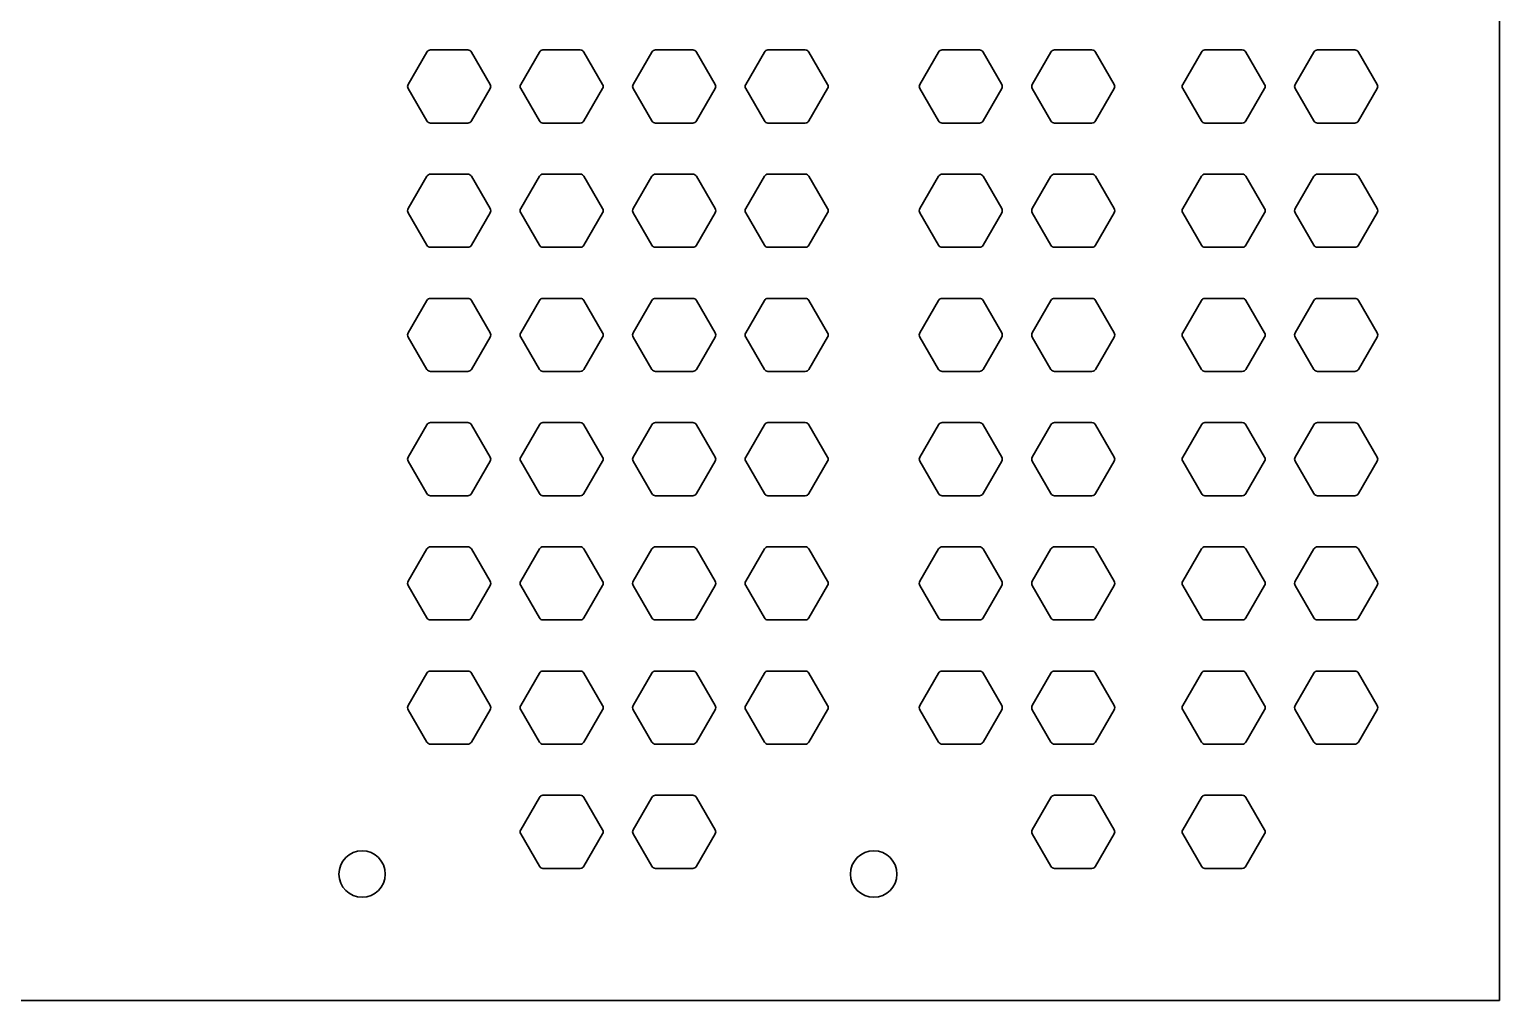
# Model space of a CAD drawing. Extents: x -697 to 0, y 0 to 458.
# Drawn here: x -174.3 to 0, y 0 to 115.1 of the extents above; entities that cross this region are included whole.
import ezdxf

# ---------------------------------------------------------------- set-up
doc = ezdxf.new("R2010")
doc.units = 0

msp = doc.modelspace()

# ---------------------------------------------------------------- linework, layer by layer
at = {"color": 7, "lineweight": 35}
for q in [(0, 458.033808), (-490.786797, 0)]:
    msp.add_line((0, 0), q, dxfattribs=at)
at = {"color": 7, "lineweight": 35, "ltscale": 0.110566}
for p, q in [((-127.144338, 112.416865), (-129.355662, 108.586738)), ((-122.288675, 112.666865), (-126.711325, 112.666865)), ((-119.644338, 108.586738), (-121.855662, 112.416865)), ((-113.811004, 112.416865), (-116.022329, 108.586738)), ((-108.955342, 112.666865), (-113.377992, 112.666865)), ((-106.311004, 108.586738), (-108.522329, 112.416865)), ((-100.477671, 112.416865), (-102.688996, 108.586738)), ((-95.622008, 112.666865), (-100.044658, 112.666865)), ((-92.977671, 108.586738), (-95.188996, 112.416865)), ((-87.144338, 112.416865), (-89.355662, 108.586738)), ((-82.288675, 112.666865), (-86.711325, 112.666865)), ((-79.644338, 108.586738), (-81.855662, 112.416865)), ((-66.506281, 112.416865), (-68.717606, 108.586738)), ((-61.650619, 112.666865), (-66.073269, 112.666865)), ((-59.006281, 108.586738), (-61.217606, 112.416865)), ((-53.172948, 112.416865), (-55.384273, 108.586738)), ((-48.317286, 112.666865), (-52.739935, 112.666865)), ((-45.672948, 108.586738), (-47.884273, 112.416865)), ((-37.561076, 108.586738), (-35.349751, 112.416865)), ((-34.916738, 112.666865), (-30.494088, 112.666865)), ((-30.061076, 112.416865), (-27.849751, 108.586738)), ((-24.227742, 108.586738), (-22.016417, 112.416865)), ((-21.583405, 112.666865), (-17.160755, 112.666865)), ((-16.727742, 112.416865), (-14.516417, 108.586738)), ((-129.355662, 108.086738), (-127.144338, 104.256611)), ((-121.855662, 104.256611), (-119.644338, 108.086738)), ((-116.022329, 108.086738), (-113.811004, 104.256611)), ((-108.522329, 104.256611), (-106.311004, 108.086738)), ((-102.688996, 108.086738), (-100.477671, 104.256611)), ((-95.188996, 104.256611), (-92.977671, 108.086738)), ((-89.355662, 108.086738), (-87.144338, 104.256611)), ((-81.855662, 104.256611), (-79.644338, 108.086738)), ((-68.717606, 108.086738), (-66.506281, 104.256611)), ((-61.217606, 104.256611), (-59.006281, 108.086738)), ((-55.384273, 108.086738), (-53.172948, 104.256611)), ((-47.884273, 104.256611), (-45.672948, 108.086738)), ((-35.349751, 104.256611), (-37.561076, 108.086738)), ((-27.849751, 108.086738), (-30.061076, 104.256611)), ((-22.016417, 104.256611), (-24.227742, 108.086738)), ((-14.516417, 108.086738), (-16.727742, 104.256611)), ((-126.711325, 104.006611), (-122.288675, 104.006611)), ((-113.377992, 104.006611), (-108.955342, 104.006611)), ((-100.044658, 104.006611), (-95.622008, 104.006611)), ((-86.711325, 104.006611), (-82.288675, 104.006611)), ((-66.073269, 104.006611), (-61.650619, 104.006611)), ((-52.739935, 104.006611), (-48.317286, 104.006611)), ((-30.494088, 104.006611), (-34.916738, 104.006611)), ((-17.160755, 104.006611), (-21.583405, 104.006611)), ((-127.144338, 97.694075), (-129.355662, 93.863948)), ((-122.288675, 97.944075), (-126.711325, 97.944075)), ((-119.644338, 93.863948), (-121.855662, 97.694075)), ((-113.811004, 97.694075), (-116.022329, 93.863948)), ((-108.955342, 97.944075), (-113.377992, 97.944075)), ((-106.311004, 93.863948), (-108.522329, 97.694075)), ((-100.477671, 97.694075), (-102.688996, 93.863948)), ((-95.622008, 97.944075), (-100.044658, 97.944075)), ((-92.977671, 93.863948), (-95.188996, 97.694075)), ((-87.144338, 97.694075), (-89.355662, 93.863948)), ((-82.288675, 97.944075), (-86.711325, 97.944075)), ((-79.644338, 93.863948), (-81.855662, 97.694075)), ((-66.506281, 97.694075), (-68.717606, 93.863948)), ((-61.650619, 97.944075), (-66.073269, 97.944075)), ((-59.006281, 93.863948), (-61.217606, 97.694075)), ((-53.172948, 97.694075), (-55.384273, 93.863948)), ((-48.317286, 97.944075), (-52.739935, 97.944075)), ((-45.672948, 93.863948), (-47.884273, 97.694075)), ((-37.561076, 93.863948), (-35.349751, 97.694075)), ((-34.916738, 97.944075), (-30.494088, 97.944075)), ((-30.061076, 97.694075), (-27.849751, 93.863948)), ((-24.227742, 93.863948), (-22.016417, 97.694075)), ((-21.583405, 97.944075), (-17.160755, 97.944075)), ((-16.727742, 97.694075), (-14.516417, 93.863948)), ((-129.355662, 93.363948), (-127.144338, 89.533821)), ((-121.855662, 89.533821), (-119.644338, 93.363948)), ((-116.022329, 93.363948), (-113.811004, 89.533821)), ((-108.522329, 89.533821), (-106.311004, 93.363948)), ((-102.688996, 93.363948), (-100.477671, 89.533821)), ((-95.188996, 89.533821), (-92.977671, 93.363948)), ((-89.355662, 93.363948), (-87.144338, 89.533821)), ((-81.855662, 89.533821), (-79.644338, 93.363948)), ((-68.717606, 93.363948), (-66.506281, 89.533821)), ((-61.217606, 89.533821), (-59.006281, 93.363948)), ((-55.384273, 93.363948), (-53.172948, 89.533821)), ((-47.884273, 89.533821), (-45.672948, 93.363948)), ((-35.349751, 89.533821), (-37.561076, 93.363948)), ((-27.849751, 93.363948), (-30.061076, 89.533821)), ((-22.016417, 89.533821), (-24.227742, 93.363948)), ((-14.516417, 93.363948), (-16.727742, 89.533821)), ((-126.711325, 89.283821), (-122.288675, 89.283821)), ((-113.377992, 89.283821), (-108.955342, 89.283821)), ((-100.044658, 89.283821), (-95.622008, 89.283821)), ((-86.711325, 89.283821), (-82.288675, 89.283821)), ((-66.073269, 89.283821), (-61.650619, 89.283821)), ((-52.739935, 89.283821), (-48.317286, 89.283821)), ((-30.494088, 89.283821), (-34.916738, 89.283821)), ((-17.160755, 89.283821), (-21.583405, 89.283821)), ((-127.144338, 82.971286), (-129.355662, 79.141159)), ((-122.288675, 83.221286), (-126.711325, 83.221286)), ((-119.644338, 79.141159), (-121.855662, 82.971286)), ((-113.811004, 82.971286), (-116.022329, 79.141159)), ((-108.955342, 83.221286), (-113.377992, 83.221286)), ((-106.311004, 79.141159), (-108.522329, 82.971286)), ((-100.477671, 82.971286), (-102.688996, 79.141159)), ((-95.622008, 83.221286), (-100.044658, 83.221286)), ((-92.977671, 79.141159), (-95.188996, 82.971286)), ((-87.144338, 82.971286), (-89.355662, 79.141159)), ((-82.288675, 83.221286), (-86.711325, 83.221286)), ((-79.644338, 79.141159), (-81.855662, 82.971286)), ((-66.506281, 82.971286), (-68.717606, 79.141159)), ((-61.650619, 83.221286), (-66.073269, 83.221286)), ((-59.006281, 79.141159), (-61.217606, 82.971286)), ((-53.172948, 82.971286), (-55.384273, 79.141159)), ((-48.317286, 83.221286), (-52.739935, 83.221286)), ((-45.672948, 79.141159), (-47.884273, 82.971286)), ((-37.561076, 79.141159), (-35.349751, 82.971286)), ((-34.916738, 83.221286), (-30.494088, 83.221286)), ((-30.061076, 82.971286), (-27.849751, 79.141159)), ((-24.227742, 79.141159), (-22.016417, 82.971286)), ((-21.583405, 83.221286), (-17.160755, 83.221286)), ((-16.727742, 82.971286), (-14.516417, 79.141159)), ((-129.355662, 78.641159), (-127.144338, 74.811032)), ((-121.855662, 74.811032), (-119.644338, 78.641159)), ((-116.022329, 78.641159), (-113.811004, 74.811032)), ((-108.522329, 74.811032), (-106.311004, 78.641159)), ((-102.688996, 78.641159), (-100.477671, 74.811032)), ((-95.188996, 74.811032), (-92.977671, 78.641159)), ((-89.355662, 78.641159), (-87.144338, 74.811032)), ((-81.855662, 74.811032), (-79.644338, 78.641159)), ((-68.717606, 78.641159), (-66.506281, 74.811032)), ((-61.217606, 74.811032), (-59.006281, 78.641159)), ((-55.384273, 78.641159), (-53.172948, 74.811032)), ((-47.884273, 74.811032), (-45.672948, 78.641159)), ((-35.349751, 74.811032), (-37.561076, 78.641159)), ((-27.849751, 78.641159), (-30.061076, 74.811032)), ((-22.016417, 74.811032), (-24.227742, 78.641159)), ((-14.516417, 78.641159), (-16.727742, 74.811032)), ((-126.711325, 74.561032), (-122.288675, 74.561032)), ((-113.377992, 74.561032), (-108.955342, 74.561032)), ((-100.044658, 74.561032), (-95.622008, 74.561032)), ((-86.711325, 74.561032), (-82.288675, 74.561032)), ((-66.073269, 74.561032), (-61.650619, 74.561032)), ((-52.739935, 74.561032), (-48.317286, 74.561032)), ((-30.494088, 74.561032), (-34.916738, 74.561032)), ((-17.160755, 74.561032), (-21.583405, 74.561032)), ((-127.144338, 68.248496), (-129.355662, 64.418369)), ((-122.288675, 68.498496), (-126.711325, 68.498496)), ((-119.644338, 64.418369), (-121.855662, 68.248496)), ((-113.811004, 68.248496), (-116.022329, 64.418369)), ((-108.955342, 68.498496), (-113.377992, 68.498496)), ((-106.311004, 64.418369), (-108.522329, 68.248496)), ((-100.477671, 68.248496), (-102.688996, 64.418369)), ((-95.622008, 68.498496), (-100.044658, 68.498496)), ((-92.977671, 64.418369), (-95.188996, 68.248496)), ((-87.144338, 68.248496), (-89.355662, 64.418369)), ((-82.288675, 68.498496), (-86.711325, 68.498496)), ((-79.644338, 64.418369), (-81.855662, 68.248496)), ((-66.506281, 68.248496), (-68.717606, 64.418369)), ((-61.650619, 68.498496), (-66.073269, 68.498496)), ((-59.006281, 64.418369), (-61.217606, 68.248496)), ((-53.172948, 68.248496), (-55.384273, 64.418369)), ((-48.317286, 68.498496), (-52.739935, 68.498496)), ((-45.672948, 64.418369), (-47.884273, 68.248496)), ((-37.561076, 64.418369), (-35.349751, 68.248496)), ((-34.916738, 68.498496), (-30.494088, 68.498496)), ((-30.061076, 68.248496), (-27.849751, 64.418369)), ((-24.227742, 64.418369), (-22.016417, 68.248496)), ((-21.583405, 68.498496), (-17.160755, 68.498496)), ((-16.727742, 68.248496), (-14.516417, 64.418369)), ((-129.355662, 63.918369), (-127.144338, 60.088242)), ((-121.855662, 60.088242), (-119.644338, 63.918369)), ((-116.022329, 63.918369), (-113.811004, 60.088242)), ((-108.522329, 60.088242), (-106.311004, 63.918369)), ((-102.688996, 63.918369), (-100.477671, 60.088242)), ((-95.188996, 60.088242), (-92.977671, 63.918369)), ((-89.355662, 63.918369), (-87.144338, 60.088242)), ((-81.855662, 60.088242), (-79.644338, 63.918369)), ((-68.717606, 63.918369), (-66.506281, 60.088242)), ((-61.217606, 60.088242), (-59.006281, 63.918369)), ((-55.384273, 63.918369), (-53.172948, 60.088242)), ((-47.884273, 60.088242), (-45.672948, 63.918369)), ((-35.349751, 60.088242), (-37.561076, 63.918369)), ((-27.849751, 63.918369), (-30.061076, 60.088242)), ((-22.016417, 60.088242), (-24.227742, 63.918369)), ((-14.516417, 63.918369), (-16.727742, 60.088242)), ((-126.711325, 59.838242), (-122.288675, 59.838242)), ((-113.377992, 59.838242), (-108.955342, 59.838242)), ((-100.044658, 59.838242), (-95.622008, 59.838242)), ((-86.711325, 59.838242), (-82.288675, 59.838242)), ((-66.073269, 59.838242), (-61.650619, 59.838242)), ((-52.739935, 59.838242), (-48.317286, 59.838242)), ((-30.494088, 59.838242), (-34.916738, 59.838242)), ((-17.160755, 59.838242), (-21.583405, 59.838242)), ((-127.144338, 53.525706), (-129.355662, 49.695579)), ((-122.288675, 53.775706), (-126.711325, 53.775706)), ((-119.644338, 49.695579), (-121.855662, 53.525706)), ((-113.811004, 53.525706), (-116.022329, 49.695579)), ((-108.955342, 53.775706), (-113.377992, 53.775706)), ((-106.311004, 49.695579), (-108.522329, 53.525706)), ((-100.477671, 53.525706), (-102.688996, 49.695579)), ((-95.622008, 53.775706), (-100.044658, 53.775706)), ((-92.977671, 49.695579), (-95.188996, 53.525706)), ((-87.144338, 53.525706), (-89.355662, 49.695579)), ((-82.288675, 53.775706), (-86.711325, 53.775706)), ((-79.644338, 49.695579), (-81.855662, 53.525706)), ((-66.506281, 53.525706), (-68.717606, 49.695579)), ((-61.650619, 53.775706), (-66.073269, 53.775706)), ((-59.006281, 49.695579), (-61.217606, 53.525706)), ((-53.172948, 53.525706), (-55.384273, 49.695579)), ((-48.317286, 53.775706), (-52.739935, 53.775706)), ((-45.672948, 49.695579), (-47.884273, 53.525706)), ((-37.561076, 49.695579), (-35.349751, 53.525706)), ((-34.916738, 53.775706), (-30.494088, 53.775706)), ((-30.061076, 53.525706), (-27.849751, 49.695579)), ((-24.227742, 49.695579), (-22.016417, 53.525706)), ((-21.583405, 53.775706), (-17.160755, 53.775706)), ((-16.727742, 53.525706), (-14.516417, 49.695579)), ((-129.355662, 49.195579), (-127.144338, 45.365452)), ((-121.855662, 45.365452), (-119.644338, 49.195579)), ((-116.022329, 49.195579), (-113.811004, 45.365452)), ((-108.522329, 45.365452), (-106.311004, 49.195579)), ((-102.688996, 49.195579), (-100.477671, 45.365452)), ((-95.188996, 45.365452), (-92.977671, 49.195579)), ((-89.355662, 49.195579), (-87.144338, 45.365452)), ((-81.855662, 45.365452), (-79.644338, 49.195579)), ((-68.717606, 49.195579), (-66.506281, 45.365452)), ((-61.217606, 45.365452), (-59.006281, 49.195579)), ((-55.384273, 49.195579), (-53.172948, 45.365452)), ((-47.884273, 45.365452), (-45.672948, 49.195579)), ((-35.349751, 45.365452), (-37.561076, 49.195579)), ((-27.849751, 49.195579), (-30.061076, 45.365452)), ((-22.016417, 45.365452), (-24.227742, 49.195579)), ((-14.516417, 49.195579), (-16.727742, 45.365452)), ((-126.711325, 45.115452), (-122.288675, 45.115452)), ((-113.377992, 45.115452), (-108.955342, 45.115452)), ((-100.044658, 45.115452), (-95.622008, 45.115452)), ((-86.711325, 45.115452), (-82.288675, 45.115452)), ((-66.073269, 45.115452), (-61.650619, 45.115452)), ((-52.739935, 45.115452), (-48.317286, 45.115452)), ((-30.494088, 45.115452), (-34.916738, 45.115452)), ((-17.160755, 45.115452), (-21.583405, 45.115452)), ((-127.144338, 38.802917), (-129.355662, 34.97279)), ((-122.288675, 39.052917), (-126.711325, 39.052917)), ((-119.644338, 34.97279), (-121.855662, 38.802917)), ((-113.811004, 38.802917), (-116.022329, 34.97279)), ((-108.955342, 39.052917), (-113.377992, 39.052917)), ((-106.311004, 34.97279), (-108.522329, 38.802917)), ((-100.477671, 38.802917), (-102.688996, 34.97279)), ((-95.622008, 39.052917), (-100.044658, 39.052917)), ((-92.977671, 34.97279), (-95.188996, 38.802917)), ((-87.144338, 38.802917), (-89.355662, 34.97279)), ((-82.288675, 39.052917), (-86.711325, 39.052917)), ((-79.644338, 34.97279), (-81.855662, 38.802917)), ((-66.506281, 38.802917), (-68.717606, 34.97279)), ((-61.650619, 39.052917), (-66.073269, 39.052917)), ((-59.006281, 34.97279), (-61.217606, 38.802917)), ((-53.172948, 38.802917), (-55.384273, 34.97279)), ((-48.317286, 39.052917), (-52.739935, 39.052917)), ((-45.672948, 34.97279), (-47.884273, 38.802917)), ((-37.561076, 34.97279), (-35.349751, 38.802917)), ((-34.916738, 39.052917), (-30.494088, 39.052917)), ((-30.061076, 38.802917), (-27.849751, 34.97279)), ((-24.227742, 34.97279), (-22.016417, 38.802917)), ((-21.583405, 39.052917), (-17.160755, 39.052917)), ((-16.727742, 38.802917), (-14.516417, 34.97279)), ((-129.355662, 34.47279), (-127.144338, 30.642663)), ((-121.855662, 30.642663), (-119.644338, 34.47279)), ((-116.022329, 34.47279), (-113.811004, 30.642663)), ((-108.522329, 30.642663), (-106.311004, 34.47279)), ((-102.688996, 34.47279), (-100.477671, 30.642663)), ((-95.188996, 30.642663), (-92.977671, 34.47279)), ((-89.355662, 34.47279), (-87.144338, 30.642663)), ((-81.855662, 30.642663), (-79.644338, 34.47279)), ((-68.717606, 34.47279), (-66.506281, 30.642663)), ((-61.217606, 30.642663), (-59.006281, 34.47279)), ((-55.384273, 34.47279), (-53.172948, 30.642663)), ((-47.884273, 30.642663), (-45.672948, 34.47279)), ((-35.349751, 30.642663), (-37.561076, 34.47279)), ((-27.849751, 34.47279), (-30.061076, 30.642663)), ((-22.016417, 30.642663), (-24.227742, 34.47279)), ((-14.516417, 34.47279), (-16.727742, 30.642663)), ((-126.711325, 30.392663), (-122.288675, 30.392663)), ((-113.377992, 30.392663), (-108.955342, 30.392663)), ((-100.044658, 30.392663), (-95.622008, 30.392663)), ((-86.711325, 30.392663), (-82.288675, 30.392663)), ((-66.073269, 30.392663), (-61.650619, 30.392663)), ((-52.739935, 30.392663), (-48.317286, 30.392663)), ((-30.494088, 30.392663), (-34.916738, 30.392663)), ((-17.160755, 30.392663), (-21.583405, 30.392663)), ((-113.811004, 24.080127), (-116.022329, 20.25)), ((-108.955342, 24.330127), (-113.377992, 24.330127)), ((-106.311004, 20.25), (-108.522329, 24.080127)), ((-100.477671, 24.080127), (-102.688996, 20.25)), ((-95.622008, 24.330127), (-100.044658, 24.330127)), ((-92.977671, 20.25), (-95.188996, 24.080127)), ((-53.172948, 24.080127), (-55.384273, 20.25)), ((-48.317286, 24.330127), (-52.739935, 24.330127)), ((-45.672948, 20.25), (-47.884273, 24.080127)), ((-37.561076, 20.25), (-35.349751, 24.080127)), ((-34.916738, 24.330127), (-30.494088, 24.330127)), ((-30.061076, 24.080127), (-27.849751, 20.25)), ((-116.022329, 19.75), (-113.811004, 15.919873)), ((-108.522329, 15.919873), (-106.311004, 19.75)), ((-102.688996, 19.75), (-100.477671, 15.919873)), ((-95.188996, 15.919873), (-92.977671, 19.75)), ((-55.384273, 19.75), (-53.172948, 15.919873)), ((-47.884273, 15.919873), (-45.672948, 19.75)), ((-35.349751, 15.919873), (-37.561076, 19.75)), ((-27.849751, 19.75), (-30.061076, 15.919873)), ((-113.377992, 15.669873), (-108.955342, 15.669873)), ((-100.044658, 15.669873), (-95.622008, 15.669873)), ((-52.739935, 15.669873), (-48.317286, 15.669873)), ((-30.494088, 15.669873), (-34.916738, 15.669873))]:
    msp.add_line(p, q, dxfattribs=at)
at = {"color": 7, "lineweight": 35}
for centre in [(-134.819028, 15), (-74.180972, 15)]:
    msp.add_circle(centre, 2.750005, dxfattribs=at)
for centre, radius, start, end in [((-126.711324, 112.166864), 0.500001, 90.000097, 149.999903), ((-122.288676, 112.166864), 0.500001, 30.000097, 89.999903), ((-113.377991, 112.166864), 0.500001, 90.000097, 149.999903), ((-108.955343, 112.166864), 0.500001, 30.000097, 89.999903), ((-100.044657, 112.166864), 0.500001, 90.000097, 149.999903), ((-95.622009, 112.166864), 0.500001, 30.000097, 89.999903), ((-86.711324, 112.166864), 0.500001, 90.000097, 149.999903), ((-82.288676, 112.166864), 0.500001, 30.000097, 89.999903), ((-66.073074, 112.166527), 0.500338, 90.022352, 149.977648), ((-61.650814, 112.166527), 0.500338, 30.022352, 89.977648), ((-52.73974, 112.166527), 0.500338, 90.022352, 149.977648), ((-48.317481, 112.166527), 0.500338, 30.022352, 89.977648), ((-34.916514, 112.166477), 0.500388, 90.025656, 149.974344), ((-30.494312, 112.166477), 0.500388, 30.025656, 89.974344), ((-21.583181, 112.166477), 0.500388, 90.025656, 149.974344), ((-17.160979, 112.166477), 0.500388, 30.025656, 89.974344), ((-128.922648, 108.336738), 0.500001, 150.000097, 209.999903), ((-120.077352, 108.336738), 0.500001, 330.000097, 29.999903), ((-115.589315, 108.336738), 0.500001, 150.000097, 209.999903), ((-106.744019, 108.336738), 0.500001, 330.000097, 29.999903), ((-102.255981, 108.336738), 0.500001, 150.000097, 209.999903), ((-93.410685, 108.336738), 0.500001, 330.000097, 29.999903), ((-88.922648, 108.336738), 0.500001, 150.000097, 209.999903), ((-80.077352, 108.336738), 0.500001, 330.000097, 29.999903), ((-68.284203, 108.336738), 0.500338, 150.022352, 209.977648), ((-59.439685, 108.336738), 0.500338, 330.022352, 29.977648), ((-54.95087, 108.336738), 0.500338, 150.022352, 209.977648), ((-46.106351, 108.336738), 0.500338, 330.022352, 29.977648), ((-37.127615, 108.336738), 0.500388, 150.025656, 209.974344), ((-28.283211, 108.336738), 0.500388, 330.025656, 29.974344), ((-23.794281, 108.336738), 0.500388, 150.025656, 209.974344), ((-14.949878, 108.336738), 0.500388, 330.025656, 29.974344), ((-126.711324, 104.506612), 0.500001, 210.000097, 269.999903), ((-122.288676, 104.506612), 0.500001, 270.000097, 329.999903), ((-113.377991, 104.506612), 0.500001, 210.000097, 269.999903), ((-108.955343, 104.506612), 0.500001, 270.000097, 329.999903), ((-100.044657, 104.506612), 0.500001, 210.000097, 269.999903), ((-95.622009, 104.506612), 0.500001, 270.000097, 329.999903), ((-86.711324, 104.506612), 0.500001, 210.000097, 269.999903), ((-82.288676, 104.506612), 0.500001, 270.000097, 329.999903), ((-66.073074, 104.506949), 0.500338, 210.022352, 269.977648), ((-61.650814, 104.506949), 0.500338, 270.022352, 329.977648), ((-52.73974, 104.506949), 0.500338, 210.022352, 269.977648), ((-48.317481, 104.506949), 0.500338, 270.022352, 329.977648), ((-34.916514, 104.506999), 0.500388, 210.025656, 269.974344), ((-30.494312, 104.506999), 0.500388, 270.025656, 329.974344), ((-21.583181, 104.506999), 0.500388, 210.025656, 269.974344), ((-17.160979, 104.506999), 0.500388, 270.025656, 329.974344), ((-126.711324, 97.444074), 0.500001, 90.000097, 149.999903), ((-122.288676, 97.444074), 0.500001, 30.000097, 89.999903), ((-113.377991, 97.444074), 0.500001, 90.000097, 149.999903), ((-108.955343, 97.444074), 0.500001, 30.000097, 89.999903), ((-100.044657, 97.444074), 0.500001, 90.000097, 149.999903), ((-95.622009, 97.444074), 0.500001, 30.000097, 89.999903), ((-86.711324, 97.444074), 0.500001, 90.000097, 149.999903), ((-82.288676, 97.444074), 0.500001, 30.000097, 89.999903), ((-66.073074, 97.443737), 0.500338, 90.022352, 149.977648), ((-61.650814, 97.443737), 0.500338, 30.022352, 89.977648), ((-52.73974, 97.443737), 0.500338, 90.022352, 149.977648), ((-48.317481, 97.443737), 0.500338, 30.022352, 89.977648), ((-34.916514, 97.443687), 0.500388, 90.025656, 149.974344), ((-30.494312, 97.443687), 0.500388, 30.025656, 89.974344), ((-21.583181, 97.443687), 0.500388, 90.025656, 149.974344), ((-17.160979, 97.443687), 0.500388, 30.025656, 89.974344), ((-128.922648, 93.613948), 0.500001, 150.000097, 209.999903), ((-120.077352, 93.613948), 0.500001, 330.000097, 29.999903), ((-115.589315, 93.613948), 0.500001, 150.000097, 209.999903), ((-106.744019, 93.613948), 0.500001, 330.000097, 29.999903), ((-102.255981, 93.613948), 0.500001, 150.000097, 209.999903), ((-93.410685, 93.613948), 0.500001, 330.000097, 29.999903), ((-88.922648, 93.613948), 0.500001, 150.000097, 209.999903), ((-80.077352, 93.613948), 0.500001, 330.000097, 29.999903), ((-68.284203, 93.613948), 0.500338, 150.022352, 209.977648), ((-59.439685, 93.613948), 0.500338, 330.022352, 29.977648), ((-54.95087, 93.613948), 0.500338, 150.022352, 209.977648), ((-46.106351, 93.613948), 0.500338, 330.022352, 29.977648), ((-37.127615, 93.613948), 0.500388, 150.025656, 209.974344), ((-28.283211, 93.613948), 0.500388, 330.025656, 29.974344), ((-23.794281, 93.613948), 0.500388, 150.025656, 209.974344), ((-14.949878, 93.613948), 0.500388, 330.025656, 29.974344), ((-126.711324, 89.783823), 0.500001, 210.000097, 269.999903), ((-122.288676, 89.783823), 0.500001, 270.000097, 329.999903), ((-113.377991, 89.783823), 0.500001, 210.000097, 269.999903), ((-108.955343, 89.783823), 0.500001, 270.000097, 329.999903), ((-100.044657, 89.783823), 0.500001, 210.000097, 269.999903), ((-95.622009, 89.783823), 0.500001, 270.000097, 329.999903), ((-86.711324, 89.783823), 0.500001, 210.000097, 269.999903), ((-82.288676, 89.783823), 0.500001, 270.000097, 329.999903), ((-66.073074, 89.784159), 0.500338, 210.022352, 269.977648), ((-61.650814, 89.784159), 0.500338, 270.022352, 329.977648), ((-52.73974, 89.784159), 0.500338, 210.022352, 269.977648), ((-48.317481, 89.784159), 0.500338, 270.022352, 329.977648), ((-34.916514, 89.784209), 0.500388, 210.025656, 269.974344), ((-30.494312, 89.784209), 0.500388, 270.025656, 329.974344), ((-21.583181, 89.784209), 0.500388, 210.025656, 269.974344), ((-17.160979, 89.784209), 0.500388, 270.025656, 329.974344), ((-126.711324, 82.721284), 0.500001, 90.000097, 149.999903), ((-122.288676, 82.721284), 0.500001, 30.000097, 89.999903), ((-113.377991, 82.721284), 0.500001, 90.000097, 149.999903), ((-108.955343, 82.721284), 0.500001, 30.000097, 89.999903), ((-100.044657, 82.721284), 0.500001, 90.000097, 149.999903), ((-95.622009, 82.721284), 0.500001, 30.000097, 89.999903), ((-86.711324, 82.721284), 0.500001, 90.000097, 149.999903), ((-82.288676, 82.721284), 0.500001, 30.000097, 89.999903), ((-66.073074, 82.720948), 0.500338, 90.022352, 149.977648), ((-61.650814, 82.720948), 0.500338, 30.022352, 89.977648), ((-52.73974, 82.720948), 0.500338, 90.022352, 149.977648), ((-48.317481, 82.720948), 0.500338, 30.022352, 89.977648), ((-34.916514, 82.720898), 0.500388, 90.025656, 149.974344), ((-30.494312, 82.720898), 0.500388, 30.025656, 89.974344), ((-21.583181, 82.720898), 0.500388, 90.025656, 149.974344), ((-17.160979, 82.720898), 0.500388, 30.025656, 89.974344), ((-128.922648, 78.891159), 0.500001, 150.000097, 209.999903), ((-120.077352, 78.891159), 0.500001, 330.000097, 29.999903), ((-115.589315, 78.891159), 0.500001, 150.000097, 209.999903), ((-106.744019, 78.891159), 0.500001, 330.000097, 29.999903), ((-102.255981, 78.891159), 0.500001, 150.000097, 209.999903), ((-93.410685, 78.891159), 0.500001, 330.000097, 29.999903), ((-88.922648, 78.891159), 0.500001, 150.000097, 209.999903), ((-80.077352, 78.891159), 0.500001, 330.000097, 29.999903), ((-68.284203, 78.891159), 0.500338, 150.022352, 209.977648), ((-59.439685, 78.891159), 0.500338, 330.022352, 29.977648), ((-54.95087, 78.891159), 0.500338, 150.022352, 209.977648), ((-46.106351, 78.891159), 0.500338, 330.022352, 29.977648), ((-37.127615, 78.891159), 0.500388, 150.025656, 209.974344), ((-28.283211, 78.891159), 0.500388, 330.025656, 29.974344), ((-23.794281, 78.891159), 0.500388, 150.025656, 209.974344), ((-14.949878, 78.891159), 0.500388, 330.025656, 29.974344), ((-126.711324, 75.061033), 0.500001, 210.000097, 269.999903), ((-122.288676, 75.061033), 0.500001, 270.000097, 329.999903), ((-113.377991, 75.061033), 0.500001, 210.000097, 269.999903), ((-108.955343, 75.061033), 0.500001, 270.000097, 329.999903), ((-100.044657, 75.061033), 0.500001, 210.000097, 269.999903), ((-95.622009, 75.061033), 0.500001, 270.000097, 329.999903), ((-86.711324, 75.061033), 0.500001, 210.000097, 269.999903), ((-82.288676, 75.061033), 0.500001, 270.000097, 329.999903), ((-66.073074, 75.06137), 0.500338, 210.022352, 269.977648), ((-61.650814, 75.06137), 0.500338, 270.022352, 329.977648), ((-52.73974, 75.06137), 0.500338, 210.022352, 269.977648), ((-48.317481, 75.06137), 0.500338, 270.022352, 329.977648), ((-34.916514, 75.06142), 0.500388, 210.025656, 269.974344), ((-30.494312, 75.06142), 0.500388, 270.025656, 329.974344), ((-21.583181, 75.06142), 0.500388, 210.025656, 269.974344), ((-17.160979, 75.06142), 0.500388, 270.025656, 329.974344), ((-126.711324, 67.998495), 0.500001, 90.000097, 149.999903), ((-122.288676, 67.998495), 0.500001, 30.000097, 89.999903), ((-113.377991, 67.998495), 0.500001, 90.000097, 149.999903), ((-108.955343, 67.998495), 0.500001, 30.000097, 89.999903), ((-100.044657, 67.998495), 0.500001, 90.000097, 149.999903), ((-95.622009, 67.998495), 0.500001, 30.000097, 89.999903), ((-86.711324, 67.998495), 0.500001, 90.000097, 149.999903), ((-82.288676, 67.998495), 0.500001, 30.000097, 89.999903), ((-66.073074, 67.998158), 0.500338, 90.022352, 149.977648), ((-61.650814, 67.998158), 0.500338, 30.022352, 89.977648), ((-52.73974, 67.998158), 0.500338, 90.022352, 149.977648), ((-48.317481, 67.998158), 0.500338, 30.022352, 89.977648), ((-34.916514, 67.998108), 0.500388, 90.025656, 149.974344), ((-30.494312, 67.998108), 0.500388, 30.025656, 89.974344), ((-21.583181, 67.998108), 0.500388, 90.025656, 149.974344), ((-17.160979, 67.998108), 0.500388, 30.025656, 89.974344), ((-128.922648, 64.168369), 0.500001, 150.000097, 209.999903), ((-120.077352, 64.168369), 0.500001, 330.000097, 29.999903), ((-115.589315, 64.168369), 0.500001, 150.000097, 209.999903), ((-106.744019, 64.168369), 0.500001, 330.000097, 29.999903), ((-102.255981, 64.168369), 0.500001, 150.000097, 209.999903), ((-93.410685, 64.168369), 0.500001, 330.000097, 29.999903), ((-88.922648, 64.168369), 0.500001, 150.000097, 209.999903), ((-80.077352, 64.168369), 0.500001, 330.000097, 29.999903), ((-68.284203, 64.168369), 0.500338, 150.022352, 209.977648), ((-59.439685, 64.168369), 0.500338, 330.022352, 29.977648), ((-54.95087, 64.168369), 0.500338, 150.022352, 209.977648), ((-46.106351, 64.168369), 0.500338, 330.022352, 29.977648), ((-37.127615, 64.168369), 0.500388, 150.025656, 209.974344), ((-28.283211, 64.168369), 0.500388, 330.025656, 29.974344), ((-23.794281, 64.168369), 0.500388, 150.025656, 209.974344), ((-14.949878, 64.168369), 0.500388, 330.025656, 29.974344), ((-126.711324, 60.338243), 0.500001, 210.000097, 269.999903), ((-122.288676, 60.338243), 0.500001, 270.000097, 329.999903), ((-113.377991, 60.338243), 0.500001, 210.000097, 269.999903), ((-108.955343, 60.338243), 0.500001, 270.000097, 329.999903), ((-100.044657, 60.338243), 0.500001, 210.000097, 269.999903), ((-95.622009, 60.338243), 0.500001, 270.000097, 329.999903), ((-86.711324, 60.338243), 0.500001, 210.000097, 269.999903), ((-82.288676, 60.338243), 0.500001, 270.000097, 329.999903), ((-66.073074, 60.33858), 0.500338, 210.022352, 269.977648), ((-61.650814, 60.33858), 0.500338, 270.022352, 329.977648), ((-52.73974, 60.33858), 0.500338, 210.022352, 269.977648), ((-48.317481, 60.33858), 0.500338, 270.022352, 329.977648), ((-34.916514, 60.33863), 0.500388, 210.025656, 269.974344), ((-30.494312, 60.33863), 0.500388, 270.025656, 329.974344), ((-21.583181, 60.33863), 0.500388, 210.025656, 269.974344), ((-17.160979, 60.33863), 0.500388, 270.025656, 329.974344), ((-126.711324, 53.275705), 0.500001, 90.000097, 149.999903), ((-122.288676, 53.275705), 0.500001, 30.000097, 89.999903), ((-113.377991, 53.275705), 0.500001, 90.000097, 149.999903), ((-108.955343, 53.275705), 0.500001, 30.000097, 89.999903), ((-100.044657, 53.275705), 0.500001, 90.000097, 149.999903), ((-95.622009, 53.275705), 0.500001, 30.000097, 89.999903), ((-86.711324, 53.275705), 0.500001, 90.000097, 149.999903), ((-82.288676, 53.275705), 0.500001, 30.000097, 89.999903), ((-66.073074, 53.275368), 0.500338, 90.022352, 149.977648), ((-61.650814, 53.275368), 0.500338, 30.022352, 89.977648), ((-52.73974, 53.275368), 0.500338, 90.022352, 149.977648), ((-48.317481, 53.275368), 0.500338, 30.022352, 89.977648), ((-34.916514, 53.275318), 0.500388, 90.025656, 149.974344), ((-30.494312, 53.275318), 0.500388, 30.025656, 89.974344), ((-21.583181, 53.275318), 0.500388, 90.025656, 149.974344), ((-17.160979, 53.275318), 0.500388, 30.025656, 89.974344), ((-128.922648, 49.445579), 0.500001, 150.000097, 209.999903), ((-120.077352, 49.445579), 0.500001, 330.000097, 29.999903), ((-115.589315, 49.445579), 0.500001, 150.000097, 209.999903), ((-106.744019, 49.445579), 0.500001, 330.000097, 29.999903), ((-102.255981, 49.445579), 0.500001, 150.000097, 209.999903), ((-93.410685, 49.445579), 0.500001, 330.000097, 29.999903), ((-88.922648, 49.445579), 0.500001, 150.000097, 209.999903), ((-80.077352, 49.445579), 0.500001, 330.000097, 29.999903), ((-68.284203, 49.445579), 0.500338, 150.022352, 209.977648), ((-59.439685, 49.445579), 0.500338, 330.022352, 29.977648), ((-54.95087, 49.445579), 0.500338, 150.022352, 209.977648), ((-46.106351, 49.445579), 0.500338, 330.022352, 29.977648), ((-37.127615, 49.445579), 0.500388, 150.025656, 209.974344), ((-28.283211, 49.445579), 0.500388, 330.025656, 29.974344), ((-23.794281, 49.445579), 0.500388, 150.025656, 209.974344), ((-14.949878, 49.445579), 0.500388, 330.025656, 29.974344), ((-126.711324, 45.615454), 0.500001, 210.000097, 269.999903), ((-122.288676, 45.615454), 0.500001, 270.000097, 329.999903), ((-113.377991, 45.615454), 0.500001, 210.000097, 269.999903), ((-108.955343, 45.615454), 0.500001, 270.000097, 329.999903), ((-100.044657, 45.615454), 0.500001, 210.000097, 269.999903), ((-95.622009, 45.615454), 0.500001, 270.000097, 329.999903), ((-86.711324, 45.615454), 0.500001, 210.000097, 269.999903), ((-82.288676, 45.615454), 0.500001, 270.000097, 329.999903), ((-66.073074, 45.61579), 0.500338, 210.022352, 269.977648), ((-61.650814, 45.61579), 0.500338, 270.022352, 329.977648), ((-52.73974, 45.61579), 0.500338, 210.022352, 269.977648), ((-48.317481, 45.61579), 0.500338, 270.022352, 329.977648), ((-34.916514, 45.61584), 0.500388, 210.025656, 269.974344), ((-30.494312, 45.61584), 0.500388, 270.025656, 329.974344), ((-21.583181, 45.61584), 0.500388, 210.025656, 269.974344), ((-17.160979, 45.61584), 0.500388, 270.025656, 329.974344), ((-126.711324, 38.552915), 0.500001, 90.000097, 149.999903), ((-122.288676, 38.552915), 0.500001, 30.000097, 89.999903), ((-113.377991, 38.552915), 0.500001, 90.000097, 149.999903), ((-108.955343, 38.552915), 0.500001, 30.000097, 89.999903), ((-100.044657, 38.552915), 0.500001, 90.000097, 149.999903), ((-95.622009, 38.552915), 0.500001, 30.000097, 89.999903), ((-86.711324, 38.552915), 0.500001, 90.000097, 149.999903), ((-82.288676, 38.552915), 0.500001, 30.000097, 89.999903), ((-66.073074, 38.552579), 0.500338, 90.022352, 149.977648), ((-61.650814, 38.552579), 0.500338, 30.022352, 89.977648), ((-52.73974, 38.552579), 0.500338, 90.022352, 149.977648), ((-48.317481, 38.552579), 0.500338, 30.022352, 89.977648), ((-34.916514, 38.552529), 0.500388, 90.025656, 149.974344), ((-30.494312, 38.552529), 0.500388, 30.025656, 89.974344), ((-21.583181, 38.552529), 0.500388, 90.025656, 149.974344), ((-17.160979, 38.552529), 0.500388, 30.025656, 89.974344), ((-128.922648, 34.72279), 0.500001, 150.000097, 209.999903), ((-120.077352, 34.72279), 0.500001, 330.000097, 29.999903), ((-115.589315, 34.72279), 0.500001, 150.000097, 209.999903), ((-106.744019, 34.72279), 0.500001, 330.000097, 29.999903), ((-102.255981, 34.72279), 0.500001, 150.000097, 209.999903), ((-93.410685, 34.72279), 0.500001, 330.000097, 29.999903), ((-88.922648, 34.72279), 0.500001, 150.000097, 209.999903), ((-80.077352, 34.72279), 0.500001, 330.000097, 29.999903), ((-68.284203, 34.72279), 0.500338, 150.022352, 209.977648), ((-59.439685, 34.72279), 0.500338, 330.022352, 29.977648), ((-54.95087, 34.72279), 0.500338, 150.022352, 209.977648), ((-46.106351, 34.72279), 0.500338, 330.022352, 29.977648), ((-37.127615, 34.72279), 0.500388, 150.025656, 209.974344), ((-28.283211, 34.72279), 0.500388, 330.025656, 29.974344), ((-23.794281, 34.72279), 0.500388, 150.025656, 209.974344), ((-14.949878, 34.72279), 0.500388, 330.025656, 29.974344), ((-126.711324, 30.892664), 0.500001, 210.000097, 269.999903), ((-122.288676, 30.892664), 0.500001, 270.000097, 329.999903), ((-113.377991, 30.892664), 0.500001, 210.000097, 269.999903), ((-108.955343, 30.892664), 0.500001, 270.000097, 329.999903), ((-100.044657, 30.892664), 0.500001, 210.000097, 269.999903), ((-95.622009, 30.892664), 0.500001, 270.000097, 329.999903), ((-86.711324, 30.892664), 0.500001, 210.000097, 269.999903), ((-82.288676, 30.892664), 0.500001, 270.000097, 329.999903), ((-66.073074, 30.893001), 0.500338, 210.022352, 269.977648), ((-61.650814, 30.893001), 0.500338, 270.022352, 329.977648), ((-52.73974, 30.893001), 0.500338, 210.022352, 269.977648), ((-48.317481, 30.893001), 0.500338, 270.022352, 329.977648), ((-34.916514, 30.893051), 0.500388, 210.025656, 269.974344), ((-30.494312, 30.893051), 0.500388, 270.025656, 329.974344), ((-21.583181, 30.893051), 0.500388, 210.025656, 269.974344), ((-17.160979, 30.893051), 0.500388, 270.025656, 329.974344), ((-113.377991, 23.830126), 0.500001, 90.000097, 149.999903), ((-108.955343, 23.830126), 0.500001, 30.000097, 89.999903), ((-100.044657, 23.830126), 0.500001, 90.000097, 149.999903), ((-95.622009, 23.830126), 0.500001, 30.000097, 89.999903), ((-52.73974, 23.829789), 0.500338, 90.022352, 149.977648), ((-48.317481, 23.829789), 0.500338, 30.022352, 89.977648), ((-34.916514, 23.829739), 0.500388, 90.025656, 149.974344), ((-30.494312, 23.829739), 0.500388, 30.025656, 89.974344), ((-115.589315, 20), 0.500001, 150.000097, 209.999903), ((-106.744019, 20), 0.500001, 330.000097, 29.999903), ((-102.255981, 20), 0.500001, 150.000097, 209.999903), ((-93.410685, 20), 0.500001, 330.000097, 29.999903), ((-54.95087, 20), 0.500338, 150.022352, 209.977648), ((-46.106351, 20), 0.500338, 330.022352, 29.977648), ((-37.127615, 20), 0.500388, 150.025656, 209.974344), ((-28.283211, 20), 0.500388, 330.025656, 29.974344), ((-113.377991, 16.169874), 0.500001, 210.000097, 269.999903), ((-108.955343, 16.169874), 0.500001, 270.000097, 329.999903), ((-100.044657, 16.169874), 0.500001, 210.000097, 269.999903), ((-95.622009, 16.169874), 0.500001, 270.000097, 329.999903), ((-52.73974, 16.170211), 0.500338, 210.022352, 269.977648), ((-48.317481, 16.170211), 0.500338, 270.022352, 329.977648), ((-34.916514, 16.170261), 0.500388, 210.025656, 269.974344), ((-30.494312, 16.170261), 0.500388, 270.025656, 329.974344)]:
    msp.add_arc(centre, radius, start, end, dxfattribs=at)

doc.saveas('drawing.dxf')
